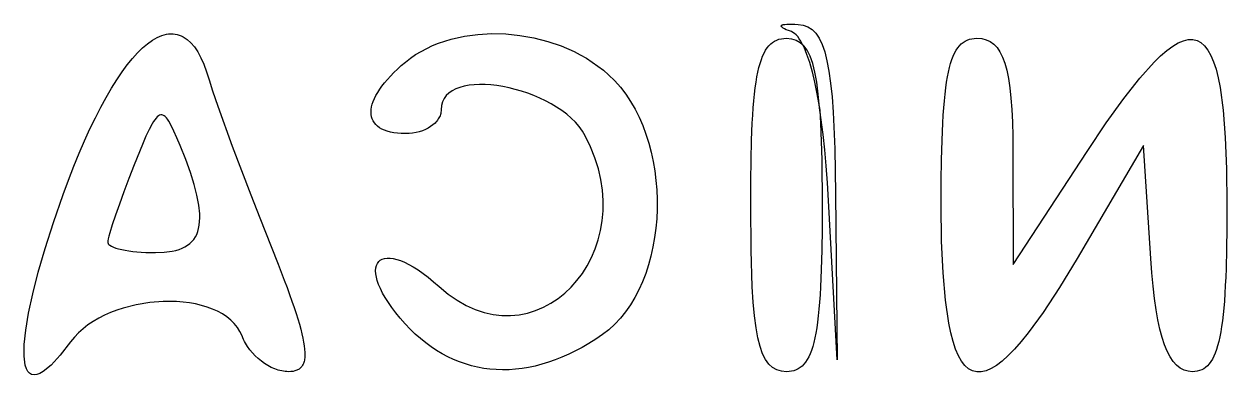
# Model space of a CAD drawing. Extents: x 70.3 to 133.4, y -81.7 to -32.
# Drawn here: x 76.611 to 78.482, y -77.214 to -76.668 of the extents above; entities that cross this region are included whole.
import ezdxf

# ---------------------------------------------------------------- set-up
doc = ezdxf.new("R2010")
doc.units = 0
doc.layers.add('BLACK', color=7, linetype='CONTINUOUS')

msp = doc.modelspace()

# ---------------------------------------------------------------- linework, layer by layer
at = {"layer": 'BLACK', "linetype": 'CONTINUOUS'}
for p, q in [((77.788426, -76.671201), (77.788551, -76.670772)), ((77.788464, -76.671659), (77.788426, -76.671201)), ((77.788666, -76.672146), (77.788464, -76.671659)), ((77.788551, -76.670772), (77.788838, -76.670373)), ((77.789032, -76.672662), (77.788666, -76.672146)), ((77.788838, -76.670373), (77.789287, -76.670005)), ((77.789563, -76.673204), (77.789032, -76.672662)), ((77.789287, -76.670005), (77.789897, -76.669669)), ((77.79026, -76.673773), (77.789563, -76.673204)), ((77.789897, -76.669669), (77.790667, -76.669366)), ((77.791123, -76.674368), (77.79026, -76.673773)), ((77.790667, -76.669366), (77.791597, -76.669095)), ((77.793352, -76.675633), (77.791123, -76.674368)), ((77.791597, -76.669095), (77.793931, -76.668656)), ((77.796256, -76.676993), (77.793352, -76.675633)), ((77.793931, -76.668656), (77.796896, -76.668358)), ((77.799839, -76.678442), (77.796256, -76.676993)), ((77.796896, -76.668358), (77.800485, -76.668207)), ((77.804107, -76.679974), (77.799839, -76.678442)), ((77.800485, -76.668207), (77.804692, -76.668208)), ((77.804692, -76.668208), (77.809513, -76.668368)), ((77.809513, -76.668368), (77.814941, -76.668693)), ((77.814941, -76.668693), (77.822733, -76.66993)), ((77.822733, -76.66993), (77.829832, -76.672571)), ((77.829832, -76.672571), (77.836268, -76.676748)), ((77.836268, -76.676748), (77.842069, -76.682594)), ((76.802645, -76.698842), (76.810216, -76.693419)), ((76.810216, -76.693419), (76.817637, -76.689142)), ((76.817637, -76.689142), (76.824894, -76.686022)), ((76.824894, -76.686022), (76.831975, -76.684067)), ((76.831975, -76.684067), (76.835445, -76.68353)), ((76.835445, -76.68353), (76.838867, -76.683288)), ((76.838867, -76.683288), (76.842238, -76.683343)), ((76.842238, -76.683343), (76.845557, -76.683695)), ((76.845557, -76.683695), (76.848823, -76.684347)), ((76.848823, -76.684347), (76.852033, -76.685299)), ((76.852033, -76.685299), (76.855186, -76.686552)), ((76.855186, -76.686552), (76.858281, -76.688108)), ((76.858281, -76.688108), (76.861316, -76.689969)), ((76.861316, -76.689969), (76.86429, -76.692134)), ((76.86429, -76.692134), (76.870045, -76.697386)), ((76.870045, -76.697386), (76.875534, -76.703874)), ((77.24605, -76.701748), (77.255462, -76.697946)), ((77.255462, -76.697946), (77.265142, -76.694578)), ((77.265142, -76.694578), (77.275062, -76.691644)), ((77.275062, -76.691644), (77.295526, -76.687068)), ((77.295526, -76.687068), (77.316652, -76.684207)), ((77.316652, -76.684207), (77.338237, -76.683046)), ((77.338237, -76.683046), (77.36008, -76.683573)), ((77.36008, -76.683573), (77.381978, -76.685776)), ((77.381978, -76.685776), (77.403729, -76.689643)), ((77.403729, -76.689643), (77.425132, -76.69516)), ((77.425132, -76.69516), (77.445983, -76.702315)), ((77.771945, -76.699103), (77.774918, -76.696682)), ((77.774918, -76.696682), (77.778059, -76.694683)), ((77.778059, -76.694683), (77.781372, -76.693089)), ((77.781372, -76.693089), (77.784861, -76.69188)), ((77.784861, -76.69188), (77.78853, -76.691039)), ((77.78853, -76.691039), (77.792382, -76.690547)), ((77.792382, -76.690547), (77.796421, -76.690388)), ((77.796421, -76.690388), (77.804312, -76.691039)), ((77.80663, -76.681113), (77.804107, -76.679974)), ((77.804312, -76.691039), (77.811469, -76.693089)), ((77.809127, -76.682799), (77.80663, -76.681113)), ((77.811596, -76.685022), (77.809127, -76.682799)), ((77.811469, -76.693089), (77.817924, -76.696682)), ((77.814034, -76.687773), (77.811596, -76.685022)), ((77.816441, -76.691043), (77.814034, -76.687773)), ((77.818814, -76.694823), (77.816441, -76.691043)), ((77.817924, -76.696682), (77.821601, -76.700041)), ((77.821151, -76.699105), (77.818814, -76.694823)), ((77.842069, -76.682594), (77.847266, -76.690244)), ((77.847266, -76.690244), (77.851887, -76.69983)), ((78.068277, -76.699103), (78.07125, -76.696682)), ((78.07125, -76.696682), (78.074392, -76.694683)), ((78.074392, -76.694683), (78.077705, -76.693089)), ((78.077705, -76.693089), (78.081194, -76.69188)), ((78.081194, -76.69188), (78.084862, -76.691039)), ((78.084862, -76.691039), (78.088714, -76.690547)), ((78.088714, -76.690547), (78.092753, -76.690388)), ((78.092753, -76.690388), (78.100223, -76.690919)), ((78.100223, -76.690919), (78.107069, -76.692554)), ((78.107069, -76.692554), (78.113314, -76.695356)), ((78.113314, -76.695356), (78.118976, -76.699386)), ((78.39737, -76.702609), (78.405978, -76.697542)), ((78.405978, -76.697542), (78.414053, -76.69413)), ((78.414053, -76.69413), (78.421608, -76.692377)), ((78.421608, -76.692377), (78.428654, -76.692289)), ((78.428654, -76.692289), (78.435202, -76.693869)), ((78.435202, -76.693869), (78.441264, -76.697123)), ((78.441264, -76.697123), (78.446851, -76.702053)), ((76.779157, -76.721884), (76.787103, -76.713084)), ((76.787103, -76.713084), (76.794937, -76.7054)), ((76.794937, -76.7054), (76.802645, -76.698842)), ((76.875534, -76.703874), (76.880745, -76.711609)), ((76.880745, -76.711609), (76.885664, -76.7206)), ((77.211569, -76.721335), (77.219663, -76.715779)), ((77.219663, -76.715779), (77.228125, -76.710663)), ((77.228125, -76.710663), (77.236929, -76.705986)), ((77.236929, -76.705986), (77.24605, -76.701748)), ((77.445983, -76.702315), (77.466082, -76.711095)), ((77.466082, -76.711095), (77.475785, -76.71609)), ((77.475785, -76.71609), (77.485225, -76.721488)), ((77.759462, -76.718169), (77.761653, -76.713367)), ((77.761653, -76.713367), (77.763994, -76.709077)), ((77.763994, -76.709077), (77.766486, -76.705282)), ((77.766486, -76.705282), (77.769135, -76.701963)), ((77.769135, -76.701963), (77.771945, -76.699103)), ((77.821601, -76.700041), (77.821151, -76.699105)), ((77.821601, -76.700041), (77.823449, -76.703878)), ((77.823706, -76.701963), (77.821601, -76.700041)), ((77.823449, -76.703878), (77.827925, -76.714866)), ((77.828848, -76.709077), (77.823706, -76.701963)), ((77.827925, -76.714866), (77.832225, -76.727716)), ((77.83338, -76.718169), (77.828848, -76.709077)), ((77.851887, -76.69983), (77.855962, -76.711486)), ((77.855962, -76.711486), (77.859521, -76.725345)), ((78.055794, -76.718169), (78.057986, -76.713367)), ((78.057986, -76.713367), (78.060326, -76.709077)), ((78.060326, -76.709077), (78.062819, -76.705282)), ((78.062819, -76.705282), (78.065468, -76.701963)), ((78.065468, -76.701963), (78.068277, -76.699103)), ((78.118976, -76.699386), (78.124076, -76.704708)), ((78.124076, -76.704708), (78.128634, -76.711383)), ((78.128634, -76.711383), (78.132668, -76.719475)), ((78.378512, -76.717692), (78.388219, -76.709328)), ((78.388219, -76.709328), (78.39737, -76.702609)), ((78.446851, -76.702053), (78.451975, -76.708666)), ((78.451975, -76.708666), (78.456647, -76.716964)), ((78.456647, -76.716964), (78.46088, -76.726953)), ((76.762981, -76.742791), (76.771113, -76.73179)), ((76.771113, -76.73179), (76.779157, -76.721884)), ((76.885664, -76.7206), (76.89028, -76.730857)), ((76.89028, -76.730857), (76.894578, -76.742391)), ((77.191337, -76.738333), (77.197394, -76.732859)), ((77.197394, -76.732859), (77.203868, -76.727335)), ((77.203868, -76.727335), (77.211569, -76.721335)), ((77.485225, -76.721488), (77.494375, -76.727285)), ((77.494375, -76.727285), (77.50321, -76.733481)), ((77.50321, -76.733481), (77.511705, -76.740073)), ((77.752103, -76.742863), (77.753739, -76.735831)), ((77.753739, -76.735831), (77.755508, -76.729383)), ((77.755508, -76.729383), (77.757415, -76.723502)), ((77.757415, -76.723502), (77.759462, -76.718169)), ((77.832225, -76.727716), (77.836334, -76.742355)), ((77.837333, -76.729383), (77.83338, -76.718169)), ((77.840739, -76.742863), (77.837333, -76.729383)), ((77.859521, -76.725345), (77.862593, -76.741541)), ((78.048435, -76.742863), (78.050071, -76.735831)), ((78.050071, -76.735831), (78.05184, -76.729383)), ((78.05184, -76.729383), (78.053747, -76.723502)), ((78.053747, -76.723502), (78.055794, -76.718169)), ((78.132668, -76.719475), (78.136201, -76.729046)), ((78.136201, -76.729046), (78.13925, -76.740157)), ((78.345944, -76.752621), (78.368238, -76.727699)), ((78.368238, -76.727699), (78.378512, -76.717692)), ((78.46088, -76.726953), (78.464684, -76.738638)), ((76.754776, -76.754878), (76.762981, -76.742791)), ((76.894578, -76.742391), (76.898546, -76.755211)), ((77.171284, -76.759567), (77.175671, -76.754375)), ((77.175671, -76.754375), (77.180476, -76.749099)), ((77.180476, -76.749099), (77.185698, -76.74375)), ((77.185698, -76.74375), (77.191337, -76.738333)), ((77.511705, -76.740073), (77.519836, -76.747061)), ((77.519836, -76.747061), (77.529348, -76.756357)), ((77.749214, -76.758756), (77.750596, -76.750499)), ((77.750596, -76.750499), (77.752103, -76.742863)), ((77.836334, -76.742355), (77.840236, -76.758713)), ((77.843628, -76.758756), (77.840739, -76.742863)), ((77.862593, -76.741541), (77.865208, -76.760207)), ((78.045546, -76.758756), (78.046928, -76.750499)), ((78.046928, -76.750499), (78.048435, -76.742863)), ((78.13925, -76.740157), (78.141836, -76.752872)), ((78.141836, -76.752872), (78.14398, -76.767254)), ((78.321245, -76.784058), (78.345944, -76.752621)), ((78.464684, -76.738638), (78.468071, -76.752021)), ((78.468071, -76.752021), (78.471053, -76.767109)), ((76.738196, -76.782268), (76.74651, -76.76804)), ((76.74651, -76.76804), (76.754776, -76.754878)), ((76.898546, -76.755211), (76.903814, -76.772202)), ((76.903814, -76.772202), (76.911809, -76.795725)), ((77.160626, -76.774566), (77.163761, -76.769671)), ((77.163761, -76.769671), (77.167314, -76.764669)), ((77.167314, -76.764669), (77.171284, -76.759567)), ((77.276385, -76.772042), (77.271416, -76.775527)), ((77.282066, -76.769104), (77.276385, -76.772042)), ((77.288401, -76.766701), (77.282066, -76.769104)), ((77.29533, -76.764823), (77.288401, -76.766701)), ((77.302796, -76.763459), (77.29533, -76.764823)), ((77.310738, -76.762598), (77.302796, -76.763459)), ((77.319098, -76.762231), (77.310738, -76.762598)), ((77.327818, -76.762346), (77.319098, -76.762231)), ((77.336838, -76.762932), (77.327818, -76.762346)), ((77.346099, -76.763979), (77.336838, -76.762932)), ((77.355543, -76.765477), (77.346099, -76.763979)), ((77.36511, -76.767415), (77.355543, -76.765477)), ((77.374742, -76.769781), (77.36511, -76.767415)), ((77.38438, -76.772566), (77.374742, -76.769781)), ((77.393965, -76.775759), (77.38438, -76.772566)), ((77.529348, -76.756357), (77.538215, -76.766409)), ((77.538215, -76.766409), (77.546438, -76.777162)), ((77.746811, -76.777204), (77.747954, -76.767651)), ((77.747954, -76.767651), (77.749214, -76.758756)), ((77.840236, -76.758713), (77.843915, -76.776717)), ((77.84603, -76.777204), (77.843628, -76.758756)), ((77.865208, -76.760207), (77.867394, -76.781477)), ((78.043143, -76.777204), (78.044286, -76.767651)), ((78.044286, -76.767651), (78.045546, -76.758756)), ((78.14398, -76.767254), (78.1457, -76.783363)), ((78.471053, -76.767109), (78.475845, -76.802414)), ((76.729847, -76.797552), (76.738196, -76.782268)), ((77.152261, -76.792907), (77.153726, -76.788524)), ((77.153726, -76.788524), (77.155609, -76.784001)), ((77.155609, -76.784001), (77.157909, -76.779345)), ((77.157909, -76.779345), (77.160626, -76.774566)), ((77.261373, -76.789363), (77.259843, -76.795138)), ((77.263851, -76.784176), (77.261373, -76.789363)), ((77.267218, -76.779568), (77.263851, -76.784176)), ((77.271416, -76.775527), (77.267218, -76.779568)), ((77.403438, -76.779348), (77.393965, -76.775759)), ((77.412741, -76.783325), (77.403438, -76.779348)), ((77.421813, -76.787677), (77.412741, -76.783325)), ((77.430598, -76.792394), (77.421813, -76.787677)), ((77.546438, -76.777162), (77.554018, -76.788561)), ((77.554018, -76.788561), (77.560956, -76.800554)), ((77.744863, -76.798354), (77.745782, -76.787432)), ((77.745782, -76.787432), (77.746811, -76.777204)), ((77.843915, -76.776717), (77.847355, -76.796296)), ((77.847979, -76.798354), (77.84603, -76.777204)), ((77.867394, -76.781477), (77.869182, -76.805484)), ((78.041195, -76.798354), (78.042114, -76.787432)), ((78.042114, -76.787432), (78.043143, -76.777204)), ((78.1457, -76.783363), (78.147018, -76.801264)), ((78.294048, -76.821974), (78.321245, -76.784058)), ((76.721476, -76.813881), (76.729847, -76.797552)), ((76.821345, -76.810025), (76.819534, -76.811026)), ((76.823126, -76.809509), (76.821345, -76.810025)), ((76.824888, -76.809474), (76.823126, -76.809509)), ((76.826641, -76.809917), (76.824888, -76.809474)), ((76.828396, -76.810831), (76.826641, -76.809917)), ((76.911809, -76.795725), (76.934403, -76.858117)), ((77.150371, -76.80513), (77.150583, -76.801218)), ((77.150576, -76.808869), (77.150371, -76.80513)), ((77.151198, -76.812426), (77.150576, -76.808869)), ((77.150583, -76.801218), (77.151214, -76.797141)), ((77.151214, -76.797141), (77.152261, -76.792907)), ((77.257563, -76.810742), (77.256811, -76.812496)), ((77.258186, -76.808954), (77.257563, -76.810742)), ((77.258677, -76.807134), (77.258186, -76.808954)), ((77.259032, -76.805286), (77.258677, -76.807134)), ((77.259248, -76.803412), (77.259032, -76.805286)), ((77.25932, -76.801513), (77.259248, -76.803412)), ((77.259843, -76.795138), (77.25932, -76.801513)), ((77.439034, -76.797466), (77.430598, -76.792394)), ((77.447065, -76.802882), (77.439034, -76.797466)), ((77.45463, -76.808631), (77.447065, -76.802882)), ((77.461671, -76.814703), (77.45463, -76.808631)), ((77.560956, -76.800554), (77.567254, -76.813086)), ((77.743339, -76.822349), (77.74405, -76.809986)), ((77.74405, -76.809986), (77.744863, -76.798354)), ((77.847355, -76.796296), (77.848205, -76.801917)), ((77.848205, -76.801917), (77.847979, -76.798354)), ((77.848205, -76.801917), (77.849503, -76.822349)), ((77.850541, -76.817378), (77.848205, -76.801917)), ((77.869182, -76.805484), (77.871678, -76.862243)), ((78.039671, -76.822349), (78.040382, -76.809986)), ((78.040382, -76.809986), (78.041195, -76.798354)), ((78.147018, -76.801264), (78.147952, -76.821018)), ((78.475845, -76.802414), (78.479155, -76.844587)), ((76.713094, -76.831245), (76.721476, -76.813881)), ((76.809682, -76.823468), (76.805176, -76.831995)), ((76.811794, -76.819973), (76.809682, -76.823468)), ((76.813824, -76.816987), (76.811794, -76.819973)), ((76.815784, -76.814503), (76.813824, -76.816987)), ((76.817684, -76.812517), (76.815784, -76.814503)), ((76.819534, -76.811026), (76.817684, -76.812517)), ((76.830163, -76.812214), (76.828396, -76.810831)), ((76.831952, -76.814061), (76.830163, -76.812214)), ((76.833774, -76.816367), (76.831952, -76.814061)), ((76.835639, -76.819128), (76.833774, -76.816367)), ((76.839538, -76.825998), (76.835639, -76.819128)), ((76.843732, -76.834635), (76.839538, -76.825998)), ((77.152238, -76.815794), (77.151198, -76.812426)), ((77.153696, -76.818963), (77.152238, -76.815794)), ((77.155571, -76.821926), (77.153696, -76.818963)), ((77.157863, -76.824675), (77.155571, -76.821926)), ((77.160574, -76.827201), (77.157863, -76.824675)), ((77.163701, -76.829496), (77.160574, -76.827201)), ((77.167247, -76.831552), (77.163701, -76.829496)), ((77.242999, -76.827673), (77.239048, -76.830069)), ((77.246592, -76.82504), (77.242999, -76.827673)), ((77.249798, -76.822186), (77.246592, -76.82504)), ((77.251247, -76.820683), (77.249798, -76.822186)), ((77.252589, -76.819131), (77.251247, -76.820683)), ((77.25382, -76.817535), (77.252589, -76.819131)), ((77.254936, -76.815895), (77.25382, -76.817535)), ((77.255935, -76.814215), (77.254936, -76.815895)), ((77.256811, -76.812496), (77.255935, -76.814215)), ((77.468129, -76.821087), (77.461671, -76.814703)), ((77.473945, -76.827772), (77.468129, -76.821087)), ((77.47906, -76.834748), (77.473945, -76.827772)), ((77.567254, -76.813086), (77.572913, -76.826103)), ((77.572913, -76.826103), (77.577934, -76.839551)), ((77.742726, -76.835459), (77.743339, -76.822349)), ((77.849503, -76.822349), (77.851404, -76.879455)), ((77.853456, -76.839892), (77.850541, -76.817378)), ((78.039058, -76.835459), (78.039671, -76.822349)), ((78.147952, -76.821018), (78.148523, -76.842688)), ((78.264261, -76.866336), (78.294048, -76.821974)), ((76.704716, -76.849635), (76.713094, -76.831245)), ((76.800222, -76.842604), (76.794739, -76.85533)), ((76.805176, -76.831995), (76.800222, -76.842604)), ((76.848303, -76.845006), (76.843732, -76.834635)), ((76.853335, -76.857076), (76.848303, -76.845006)), ((77.17121, -76.83336), (77.167247, -76.831552)), ((77.17559, -76.834913), (77.17121, -76.83336)), ((77.180389, -76.836202), (77.17559, -76.834913)), ((77.185604, -76.837219), (77.180389, -76.836202)), ((77.191238, -76.837955), (77.185604, -76.837219)), ((77.197289, -76.838403), (77.191238, -76.837955)), ((77.203758, -76.838555), (77.197289, -76.838403)), ((77.209418, -76.838362), (77.203758, -76.838555)), ((77.214919, -76.837798), (77.209418, -76.838362)), ((77.220234, -76.836882), (77.214919, -76.837798)), ((77.225332, -76.835632), (77.220234, -76.836882)), ((77.230186, -76.834067), (77.225332, -76.835632)), ((77.234768, -76.832206), (77.230186, -76.834067)), ((77.239048, -76.830069), (77.234768, -76.832206)), ((77.483416, -76.842005), (77.47906, -76.834748)), ((77.491784, -76.85913), (77.483416, -76.842005)), ((77.577934, -76.839551), (77.582319, -76.853376)), ((77.742207, -76.849334), (77.742726, -76.835459)), ((77.856086, -76.863766), (77.853456, -76.839892)), ((78.038539, -76.849334), (78.039058, -76.835459)), ((78.148523, -76.842688), (78.14875, -76.866336)), ((78.479155, -76.844587), (78.481073, -76.893664)), ((76.696354, -76.86904), (76.704716, -76.849635)), ((76.794739, -76.85533), (76.781855, -76.887268)), ((76.861997, -76.879046), (76.853335, -76.857076)), ((76.934403, -76.858117), (76.963164, -76.933879)), ((77.49859, -76.876207), (77.491784, -76.85913)), ((77.582319, -76.853376), (77.586068, -76.867524)), ((77.741437, -76.879455), (77.742207, -76.849334)), ((77.858413, -76.888928), (77.856086, -76.863766)), ((77.871678, -76.862243), (77.872933, -76.931551)), ((78.037769, -76.879455), (78.038539, -76.849334)), ((78.14875, -76.866336), (78.149188, -77.042284)), ((78.149188, -77.042284), (78.264261, -76.866336)), ((78.352046, -76.857076), (78.248619, -77.033024)), ((78.363336, -77.033024), (78.352046, -76.857076)), ((76.688021, -76.88945), (76.696354, -76.86904)), ((76.869235, -76.899254), (76.861997, -76.879046)), ((77.503891, -76.893177), (77.49859, -76.876207)), ((77.586068, -76.867524), (77.589183, -76.881942)), ((77.589183, -76.881942), (77.591665, -76.896575)), ((77.740998, -76.912855), (77.741437, -76.879455)), ((77.851404, -76.879455), (77.851983, -76.94968)), ((78.03733, -76.912855), (78.037769, -76.879455)), ((76.67973, -76.910855), (76.688021, -76.88945)), ((76.781855, -76.887268), (76.773594, -76.908544)), ((76.875037, -76.917747), (76.869235, -76.899254)), ((77.507743, -76.909983), (77.503891, -76.893177)), ((77.591665, -76.896575), (77.593515, -76.911369)), ((77.860422, -76.915307), (77.858413, -76.888928)), ((78.481073, -76.893664), (78.481692, -76.94968)), ((76.671493, -76.933246), (76.67973, -76.910855)), ((76.773594, -76.908544), (76.765888, -76.929028)), ((76.879392, -76.934573), (76.875037, -76.917747)), ((77.510202, -76.926566), (77.507743, -76.909983)), ((77.593515, -76.911369), (77.594736, -76.92627)), ((77.740859, -76.94968), (77.740998, -76.912855)), ((77.862098, -76.942831), (77.860422, -76.915307)), ((78.03719, -76.94968), (78.03733, -76.912855)), ((76.656427, -76.976756), (76.671493, -76.933246)), ((76.765888, -76.929028), (76.758905, -76.948226)), ((76.88229, -76.949779), (76.879392, -76.934573)), ((76.963164, -76.933879), (76.97726, -76.969655)), ((77.511325, -76.942867), (77.510202, -76.926566)), ((77.594736, -76.92627), (77.595327, -76.941225)), ((77.595327, -76.941225), (77.595291, -76.956179)), ((77.872933, -76.931551), (77.875363, -77.19045)), ((76.758905, -76.948226), (76.752813, -76.965645)), ((76.883719, -76.963413), (76.88229, -76.949779)), ((77.509789, -76.974391), (77.511169, -76.958828)), ((77.511169, -76.958828), (77.511325, -76.942867)), ((77.595291, -76.956179), (77.594628, -76.971078)), ((77.741437, -77.019904), (77.740859, -76.94968)), ((77.851983, -76.94968), (77.851844, -76.986504)), ((77.875363, -77.19045), (77.862098, -76.942831)), ((78.037895, -77.005948), (78.03719, -76.94968)), ((78.481692, -76.94968), (78.481547, -76.985784)), ((76.643507, -77.017166), (76.656427, -76.976756)), ((76.752813, -76.965645), (76.747781, -76.980791)), ((76.883085, -76.98102), (76.883669, -76.975522)), ((76.883669, -76.975522), (76.88388, -76.969655)), ((76.88388, -76.969655), (76.883719, -76.963413)), ((76.97726, -76.969655), (76.994931, -77.014502)), ((77.507243, -76.989497), (77.509789, -76.974391)), ((77.594628, -76.971078), (77.59334, -76.985869)), ((76.743978, -76.99317), (76.74259, -76.998168)), ((76.747781, -76.980791), (76.743978, -76.99317)), ((76.876997, -76.999439), (76.879085, -76.995358)), ((76.879085, -76.995358), (76.880795, -76.990932)), ((76.880795, -76.990932), (76.882128, -76.986155)), ((76.882128, -76.986155), (76.883085, -76.98102)), ((77.503586, -77.004089), (77.507243, -76.989497)), ((77.59334, -76.985869), (77.591428, -77.000497)), ((77.851844, -76.986504), (77.851404, -77.019904)), ((78.481547, -76.985784), (78.481097, -77.01865)), ((76.740947, -77.005471), (76.740733, -77.007653)), ((76.740733, -77.007653), (76.74083, -77.008479)), ((76.74083, -77.008479), (76.741118, -77.009294)), ((76.741573, -77.002289), (76.740947, -77.005471)), ((76.741118, -77.009294), (76.741591, -77.010098)), ((76.74259, -76.998168), (76.741573, -77.002289)), ((76.741591, -77.010098), (76.742245, -77.010889)), ((76.742245, -77.010889), (76.744078, -77.01243)), ((76.744078, -77.01243), (76.746579, -77.013908)), ((76.746579, -77.013908), (76.749709, -77.015316)), ((76.749709, -77.015316), (76.75343, -77.016644)), ((76.75343, -77.016644), (76.757705, -77.017885)), ((76.856451, -77.017002), (76.860837, -77.014869)), ((76.860837, -77.014869), (76.864836, -77.012426)), ((76.864836, -77.012426), (76.868451, -77.009668)), ((76.868451, -77.009668), (76.871681, -77.006587)), ((76.871681, -77.006587), (76.87453, -77.00318)), ((76.87453, -77.00318), (76.876997, -76.999439)), ((76.994931, -77.014502), (76.994932, -77.014502)), ((76.994932, -77.014502), (77.005744, -77.041762)), ((77.498876, -77.018107), (77.503586, -77.004089)), ((77.588893, -77.014908), (77.585737, -77.029049)), ((77.591428, -77.000497), (77.588893, -77.014908)), ((78.04004, -77.055319), (78.037895, -77.005948)), ((76.632722, -77.054305), (76.643507, -77.017166)), ((76.757705, -77.017885), (76.762495, -77.019031)), ((76.762495, -77.019031), (76.767763, -77.020072)), ((76.767763, -77.020072), (76.77347, -77.021002)), ((76.77347, -77.021002), (76.779579, -77.021811)), ((76.779579, -77.021811), (76.786052, -77.022492)), ((76.786052, -77.022492), (76.79285, -77.023036)), ((76.79285, -77.023036), (76.799935, -77.023434)), ((76.799935, -77.023434), (76.80727, -77.023679)), ((76.80727, -77.023679), (76.814817, -77.023763)), ((76.814817, -77.023763), (76.828679, -77.023231)), ((76.828679, -77.023231), (76.840962, -77.021603)), ((76.840962, -77.021603), (76.846515, -77.020363)), ((76.846515, -77.020363), (76.851678, -77.018832)), ((76.851678, -77.018832), (76.856451, -77.017002)), ((77.164696, -77.035608), (77.167751, -77.033927)), ((77.167751, -77.033927), (77.171307, -77.032808)), ((77.171307, -77.032808), (77.175349, -77.032268)), ((77.175349, -77.032268), (77.179862, -77.032321)), ((77.179862, -77.032321), (77.184832, -77.032985)), ((77.184832, -77.032985), (77.190245, -77.034275)), ((77.190245, -77.034275), (77.196084, -77.036208)), ((77.486518, -77.04419), (77.493167, -77.031494)), ((77.493167, -77.031494), (77.498876, -77.018107)), ((77.585737, -77.029049), (77.581961, -77.042866)), ((77.743339, -77.07701), (77.741437, -77.019904)), ((77.851404, -77.019904), (77.850635, -77.050025)), ((78.248619, -77.033024), (78.221194, -77.078203)), ((78.364957, -77.055357), (78.363336, -77.033024)), ((78.481097, -77.01865), (78.480315, -77.048403)), ((77.005744, -77.041762), (77.015276, -77.066545)), ((77.157444, -77.051885), (77.157776, -77.047634)), ((77.1577, -77.056603), (77.157444, -77.051885)), ((77.157776, -77.047634), (77.158682, -77.043864)), ((77.158682, -77.043864), (77.160147, -77.040593)), ((77.160147, -77.040593), (77.162156, -77.037836)), ((77.162156, -77.037836), (77.164696, -77.035608)), ((77.196084, -77.036208), (77.202337, -77.038799)), ((77.202337, -77.038799), (77.208988, -77.042064)), ((77.208988, -77.042064), (77.216023, -77.04602)), ((77.216023, -77.04602), (77.223426, -77.050682)), ((77.223426, -77.050682), (77.231184, -77.056067)), ((77.478985, -77.056138), (77.486518, -77.04419)), ((77.581961, -77.042866), (77.577566, -77.056304)), ((77.850635, -77.050025), (77.850116, -77.0639)), ((78.480315, -77.048403), (78.479791, -77.062151)), ((76.624064, -77.088005), (76.632722, -77.054305)), ((77.015276, -77.066545), (77.019566, -77.07804)), ((77.15856, -77.06177), (77.1577, -77.056603)), ((77.160037, -77.067371), (77.15856, -77.06177)), ((77.162147, -77.07339), (77.160037, -77.067371)), ((77.231184, -77.056067), (77.239282, -77.062191)), ((77.239282, -77.062191), (77.247704, -77.069069)), ((77.247704, -77.069069), (77.256437, -77.076718)), ((77.461489, -77.077557), (77.470623, -77.06728)), ((77.470623, -77.06728), (77.478985, -77.056138)), ((77.572553, -77.06931), (77.566923, -77.081829)), ((77.577566, -77.056304), (77.572553, -77.06931)), ((77.850116, -77.0639), (77.849503, -77.07701)), ((78.043676, -77.097811), (78.04004, -77.055319)), ((78.366855, -77.076051), (78.364957, -77.055357)), ((78.479791, -77.062151), (78.479175, -77.075167)), ((76.617526, -77.118097), (76.624064, -77.088005)), ((77.019566, -77.07804), (77.023541, -77.088952)), ((77.023541, -77.088952), (77.027203, -77.099295)), ((77.164904, -77.079811), (77.162147, -77.07339)), ((77.168323, -77.086618), (77.164904, -77.079811)), ((77.172418, -77.093794), (77.168323, -77.086618)), ((77.256437, -77.076718), (77.270245, -77.088218)), ((77.270245, -77.088218), (77.284183, -77.09792)), ((77.441132, -77.095281), (77.45164, -77.08691)), ((77.45164, -77.08691), (77.461489, -77.077557)), ((77.566923, -77.081829), (77.560679, -77.093807)), ((77.744863, -77.101005), (77.743339, -77.07701)), ((77.848792, -77.089372), (77.847979, -77.101005)), ((77.849503, -77.07701), (77.848792, -77.089372)), ((78.221194, -77.078203), (78.195891, -77.116754)), ((78.369041, -77.095133), (78.366855, -77.076051)), ((78.478463, -77.087468), (78.477651, -77.09907)), ((78.479175, -77.075167), (78.478463, -77.087468)), ((76.764638, -77.10999), (76.754693, -77.113276)), ((76.785122, -77.104756), (76.764638, -77.10999)), ((76.806064, -77.101316), (76.785122, -77.104756)), ((76.827068, -77.099686), (76.806064, -77.101316)), ((76.847735, -77.099878), (76.827068, -77.099686)), ((76.857818, -77.100661), (76.847735, -77.099878)), ((76.867668, -77.101906), (76.857818, -77.100661)), ((76.877235, -77.103613), (76.867668, -77.101906)), ((76.88647, -77.105785), (76.877235, -77.103613)), ((76.895322, -77.108422), (76.88647, -77.105785)), ((76.903743, -77.111527), (76.895322, -77.108422)), ((77.027203, -77.099295), (77.030553, -77.109081)), ((77.030553, -77.109081), (77.033594, -77.118322)), ((77.177204, -77.101324), (77.172418, -77.093794)), ((77.182696, -77.109192), (77.177204, -77.101324)), ((77.188908, -77.117381), (77.182696, -77.109192)), ((77.284183, -77.09792), (77.298196, -77.105881)), ((77.298196, -77.105881), (77.312228, -77.11216)), ((77.406219, -77.113921), (77.418365, -77.108845)), ((77.418365, -77.108845), (77.430022, -77.102612)), ((77.430022, -77.102612), (77.441132, -77.095281)), ((77.553821, -77.105192), (77.54635, -77.115928)), ((77.560679, -77.093807), (77.553821, -77.105192)), ((77.746811, -77.122155), (77.744863, -77.101005)), ((77.847979, -77.101005), (77.847059, -77.111927)), ((78.048849, -77.133445), (78.043676, -77.097811)), ((78.371523, -77.11263), (78.369041, -77.095133)), ((78.476737, -77.109986), (78.475718, -77.120235)), ((78.477651, -77.09907), (78.476737, -77.109986)), ((76.613098, -77.144412), (76.617526, -77.118097)), ((76.726639, -77.12579), (76.718047, -77.130841)), ((76.735643, -77.121178), (76.726639, -77.12579)), ((76.745011, -77.117006), (76.735643, -77.121178)), ((76.754693, -77.113276), (76.745011, -77.117006)), ((76.911681, -77.115101), (76.903743, -77.111527)), ((76.919088, -77.119147), (76.911681, -77.115101)), ((76.925914, -77.123665), (76.919088, -77.119147)), ((76.93211, -77.128658), (76.925914, -77.123665)), ((76.937624, -77.134127), (76.93211, -77.128658)), ((77.033594, -77.118322), (77.036326, -77.127031)), ((77.036326, -77.127031), (77.038752, -77.13522)), ((77.195854, -77.125876), (77.188908, -77.117381)), ((77.203551, -77.134661), (77.195854, -77.125876)), ((77.312228, -77.11216), (77.326221, -77.116816)), ((77.326221, -77.116816), (77.34012, -77.119906)), ((77.34012, -77.119906), (77.353867, -77.12149)), ((77.353867, -77.12149), (77.367408, -77.121624)), ((77.367408, -77.121624), (77.380684, -77.120369)), ((77.380684, -77.120369), (77.39364, -77.117782)), ((77.39364, -77.117782), (77.406219, -77.113921)), ((77.538268, -77.125961), (77.529576, -77.135239)), ((77.54635, -77.115928), (77.538268, -77.125961)), ((77.749214, -77.140603), (77.746811, -77.122155)), ((77.84603, -77.122155), (77.844888, -77.131708)), ((77.847059, -77.111927), (77.84603, -77.122155)), ((78.195891, -77.116754), (78.17266, -77.148656)), ((78.374313, -77.12857), (78.371523, -77.11263)), ((78.377419, -77.14298), (78.374313, -77.12857)), ((78.475718, -77.120235), (78.47459, -77.129831)), ((76.610772, -77.16678), (76.613098, -77.144412)), ((76.702301, -77.14225), (76.695246, -77.148606)), ((76.709918, -77.136328), (76.702301, -77.14225)), ((76.718047, -77.130841), (76.709918, -77.136328)), ((76.942409, -77.140074), (76.937624, -77.134127)), ((76.946413, -77.146501), (76.942409, -77.140074)), ((76.949588, -77.153409), (76.946413, -77.146501)), ((77.038752, -77.13522), (77.040873, -77.142901)), ((77.040873, -77.142901), (77.042692, -77.150087)), ((77.211202, -77.142766), (77.203551, -77.134661)), ((77.219044, -77.150385), (77.211202, -77.142766)), ((77.520275, -77.143706), (77.510367, -77.151308)), ((77.529576, -77.135239), (77.520275, -77.143706)), ((77.752103, -77.156495), (77.749214, -77.140603)), ((77.843628, -77.140603), (77.842246, -77.14886)), ((77.844888, -77.131708), (77.843628, -77.140603)), ((78.052028, -77.148696), (78.048849, -77.133445)), ((78.380854, -77.155888), (78.377419, -77.14298)), ((78.471993, -77.147126), (78.470519, -77.154857)), ((78.473349, -77.138789), (78.471993, -77.147126)), ((78.47459, -77.129831), (78.473349, -77.138789)), ((76.683022, -77.162611), (76.666813, -77.183368)), ((76.688803, -77.155393), (76.683022, -77.162611)), ((76.695246, -77.148606), (76.688803, -77.155393)), ((76.950748, -77.156257), (76.949588, -77.153409)), ((76.952025, -77.159069), (76.950748, -77.156257)), ((76.953415, -77.161841), (76.952025, -77.159069)), ((76.954913, -77.16457), (76.953415, -77.161841)), ((76.958216, -77.169884), (76.954913, -77.16457)), ((77.042692, -77.150087), (77.044209, -77.15679)), ((77.044209, -77.15679), (77.045426, -77.163023)), ((77.045426, -77.163023), (77.046346, -77.168797)), ((77.227068, -77.157518), (77.219044, -77.150385)), ((77.235269, -77.164165), (77.227068, -77.157518)), ((77.24364, -77.170324), (77.235269, -77.164165)), ((77.489319, -77.16505), (77.478794, -77.171177)), ((77.499846, -77.158427), (77.489319, -77.16505)), ((77.510369, -77.151308), (77.499846, -77.158427)), ((77.510367, -77.151308), (77.510369, -77.151308)), ((77.755508, -77.169976), (77.752103, -77.156495)), ((77.839103, -77.163528), (77.837333, -77.169976)), ((77.840739, -77.156495), (77.839103, -77.163528)), ((77.842246, -77.14886), (77.840739, -77.156495)), ((78.05561, -77.162239), (78.052028, -77.148696)), ((78.059601, -77.174077), (78.05561, -77.162239)), ((78.161807, -77.162108), (78.151454, -77.173891)), ((78.17266, -77.148656), (78.161807, -77.162108)), ((78.384625, -77.167321), (78.380854, -77.155888)), ((78.468923, -77.161998), (78.467202, -77.168565)), ((78.470519, -77.154857), (78.468923, -77.161998)), ((76.610539, -77.185033), (76.610772, -77.16678)), ((76.612391, -77.199002), (76.610539, -77.185033)), ((76.666813, -77.183368), (76.65263, -77.198658)), ((76.961896, -77.174983), (76.958216, -77.169884)), ((76.965916, -77.179837), (76.961896, -77.174983)), ((76.970239, -77.184418), (76.965916, -77.179837)), ((76.974827, -77.188699), (76.970239, -77.184418)), ((77.046346, -77.168797), (77.04697, -77.174126)), ((77.04697, -77.174126), (77.047299, -77.179021)), ((77.047336, -77.183495), (77.047082, -77.18756)), ((77.047299, -77.179021), (77.047336, -77.183495)), ((77.252175, -77.175997), (77.24364, -77.170324)), ((77.260867, -77.181182), (77.252175, -77.175997)), ((77.26971, -77.185878), (77.260867, -77.181182)), ((77.457777, -77.181943), (77.447297, -77.186584)), ((77.468278, -77.176808), (77.457777, -77.181943)), ((77.478794, -77.171177), (77.468278, -77.176808)), ((77.759462, -77.18119), (77.755508, -77.169976)), ((77.763994, -77.190281), (77.759462, -77.18119)), ((77.83338, -77.18119), (77.831189, -77.185992)), ((77.835427, -77.175857), (77.83338, -77.18119)), ((77.837333, -77.169976), (77.835427, -77.175857)), ((78.064007, -77.184212), (78.059601, -77.174077)), ((78.068833, -77.192647), (78.064007, -77.184212)), ((78.141595, -77.184002), (78.132223, -77.192439)), ((78.151454, -77.173891), (78.141595, -77.184002)), ((78.388745, -77.177307), (78.384625, -77.167321)), ((78.393222, -77.185872), (78.388745, -77.177307)), ((78.461255, -77.184976), (78.459001, -77.189401)), ((78.463371, -77.180038), (78.461255, -77.184976)), ((78.465352, -77.174573), (78.463371, -77.180038)), ((78.467202, -77.168565), (78.465352, -77.174573)), ((76.614097, -77.204326), (76.612391, -77.199002)), ((76.65263, -77.198658), (76.64048, -77.208648)), ((76.979645, -77.19265), (76.974827, -77.188699)), ((76.984654, -77.196242), (76.979645, -77.19265)), ((76.989818, -77.199448), (76.984654, -77.196242)), ((76.995099, -77.202239), (76.989818, -77.199448)), ((77.000461, -77.204587), (76.995099, -77.202239)), ((77.040562, -77.203168), (77.039545, -77.204064)), ((77.041508, -77.20219), (77.040562, -77.203168)), ((77.042385, -77.201129), (77.041508, -77.20219)), ((77.043191, -77.199983), (77.042385, -77.201129)), ((77.043927, -77.19875), (77.043191, -77.199983)), ((77.044592, -77.197428), (77.043927, -77.19875)), ((77.045186, -77.196017), (77.044592, -77.197428)), ((77.045708, -77.194515), (77.045186, -77.196017)), ((77.046159, -77.192919), (77.045708, -77.194515)), ((77.046539, -77.19123), (77.046159, -77.192919)), ((77.046847, -77.189444), (77.046539, -77.19123)), ((77.047082, -77.18756), (77.046847, -77.189444)), ((77.278697, -77.190087), (77.26971, -77.185878)), ((77.287822, -77.193807), (77.278697, -77.190087)), ((77.297079, -77.197038), (77.287822, -77.193807)), ((77.30646, -77.19978), (77.297079, -77.197038)), ((77.31596, -77.202031), (77.30646, -77.19978)), ((77.325572, -77.203793), (77.31596, -77.202031)), ((77.395448, -77.202375), (77.385233, -77.204054)), ((77.405723, -77.200204), (77.395448, -77.202375)), ((77.416052, -77.19754), (77.405723, -77.200204)), ((77.426428, -77.194382), (77.416052, -77.19754)), ((77.436845, -77.19073), (77.426428, -77.194382)), ((77.447297, -77.186584), (77.436845, -77.19073)), ((77.769135, -77.197396), (77.763994, -77.190281)), ((77.774918, -77.202677), (77.769135, -77.197396)), ((77.781372, -77.20627), (77.774918, -77.202677)), ((77.817924, -77.202677), (77.814783, -77.204675)), ((77.820897, -77.200256), (77.817924, -77.202677)), ((77.823706, -77.197396), (77.820897, -77.200256)), ((77.826356, -77.194077), (77.823706, -77.197396)), ((77.828848, -77.190281), (77.826356, -77.194077)), ((77.831189, -77.185992), (77.828848, -77.190281)), ((78.074087, -77.199384), (78.068833, -77.192647)), ((78.079774, -77.204425), (78.074087, -77.199384)), ((78.123334, -77.1992), (78.11492, -77.204282)), ((78.132223, -77.192439), (78.123334, -77.1992)), ((78.398066, -77.193044), (78.393222, -77.185872)), ((78.403289, -77.198851), (78.398066, -77.193044)), ((78.408899, -77.203319), (78.403289, -77.198851)), ((78.414908, -77.206477), (78.408899, -77.203319)), ((78.448541, -77.202302), (78.445548, -77.204405)), ((78.451379, -77.199766), (78.448541, -77.202302)), ((78.454066, -77.196781), (78.451379, -77.199766)), ((78.456606, -77.193331), (78.454066, -77.196781)), ((78.459001, -77.189401), (78.456606, -77.193331)), ((76.61632, -77.208516), (76.614097, -77.204326)), ((76.619061, -77.211551), (76.61632, -77.208516)), ((76.622317, -77.213408), (76.619061, -77.211551)), ((76.626088, -77.214068), (76.622317, -77.213408)), ((76.630373, -77.213509), (76.626088, -77.214068)), ((76.635171, -77.211709), (76.630373, -77.213509)), ((76.64048, -77.208648), (76.635171, -77.211709)), ((77.00316, -77.205585), (77.000461, -77.204587)), ((77.005866, -77.206462), (77.00316, -77.205585)), ((77.008573, -77.207214), (77.005866, -77.206462)), ((77.011277, -77.207837), (77.008573, -77.207214)), ((77.013973, -77.208328), (77.011277, -77.207837)), ((77.016657, -77.208683), (77.013973, -77.208328)), ((77.019324, -77.208898), (77.016657, -77.208683)), ((77.021969, -77.208971), (77.019324, -77.208898)), ((77.02558, -77.208845), (77.021969, -77.208971)), ((77.02892, -77.208459), (77.02558, -77.208845)), ((77.031989, -77.2078), (77.02892, -77.208459)), ((77.03342, -77.207364), (77.031989, -77.2078)), ((77.034783, -77.206856), (77.03342, -77.207364)), ((77.036078, -77.206273), (77.034783, -77.206856)), ((77.037303, -77.205615), (77.036078, -77.206273)), ((77.038459, -77.204879), (77.037303, -77.205615)), ((77.039545, -77.204064), (77.038459, -77.204879)), ((77.335289, -77.205065), (77.325572, -77.203793)), ((77.345105, -77.205846), (77.335289, -77.205065)), ((77.355014, -77.206135), (77.345105, -77.205846)), ((77.36501, -77.205933), (77.355014, -77.206135)), ((77.375085, -77.20524), (77.36501, -77.205933)), ((77.385233, -77.204054), (77.375085, -77.20524)), ((77.78853, -77.20832), (77.781372, -77.20627)), ((77.796421, -77.208971), (77.78853, -77.20832)), ((77.80046, -77.208811), (77.796421, -77.208971)), ((77.804312, -77.20832), (77.80046, -77.208811)), ((77.807981, -77.207479), (77.804312, -77.20832)), ((77.811469, -77.20627), (77.807981, -77.207479)), ((77.814783, -77.204675), (77.811469, -77.20627)), ((78.085901, -77.207773), (78.079774, -77.204425)), ((78.092472, -77.209431), (78.085901, -77.207773)), ((78.099495, -77.2094), (78.092472, -77.209431)), ((78.106976, -77.207682), (78.099495, -77.2094)), ((78.11492, -77.204282), (78.106976, -77.207682)), ((78.421324, -77.208352), (78.414908, -77.206477)), ((78.428159, -77.208971), (78.421324, -77.208352)), ((78.431971, -77.208799), (78.428159, -77.208971)), ((78.435613, -77.208272), (78.431971, -77.208799)), ((78.439087, -77.207374), (78.435613, -77.208272)), ((78.442398, -77.206091), (78.439087, -77.207374)), ((78.445548, -77.204405), (78.442398, -77.206091))]:
    msp.add_line(p, q, dxfattribs=at)

doc.saveas('drawing.dxf')
